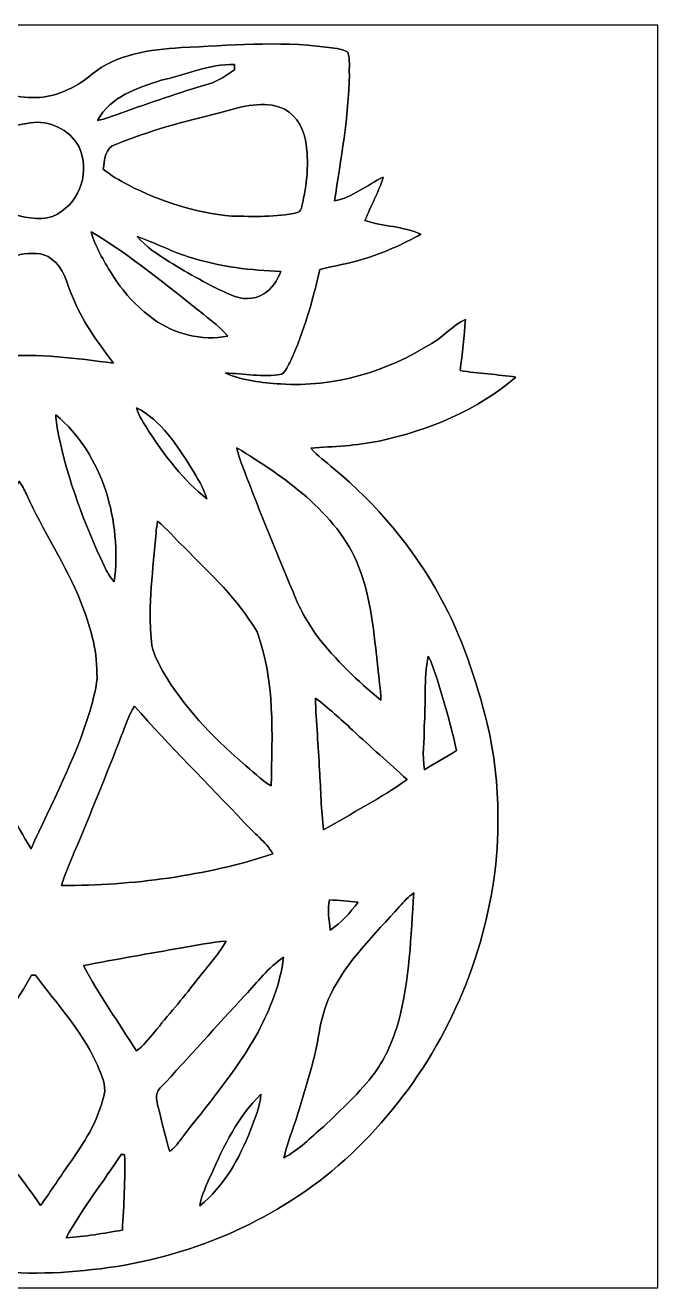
# Model space of a CAD drawing. Header units: centimetres. Extents: x -16.8 to 16.8, y -16.7 to 16.7.
# Drawn here: x 0.06 to 16.77, y -16.67 to 16.67 of the extents above; entities that cross this region are included whole.
import ezdxf

# ---------------------------------------------------------------- set-up
doc = ezdxf.new("R2010")
doc.units = ezdxf.units.CM
doc.header["$MEASUREMENT"] = 0
doc.layers.add('Layer 1', color=7, linetype='Continuous')

msp = doc.modelspace()

# ---------------------------------------------------------------- linework, layer by layer
at = {"layer": 'Layer 1', "color": 7}
for points, knots in [([(-16.77458, 16.66875), (-16.77458, 16.66875), (16.77458, 16.66875), (16.77458, 16.66875), (16.77458, 16.66875), (16.77458, 16.66875), (16.77458, -16.66875), (16.77458, -16.66875), (16.77458, -16.66875), (16.77458, -16.66875), (-16.77458, -16.66875), (-16.77458, -16.66875), (-16.77458, -16.66875), (-16.77458, -16.66875), (-16.77458, 16.66875), (-16.77458, 16.66875), (-16.77458, 16.66875), (-16.77458, 16.66875), (-16.77458, 16.66875), (-16.77458, 16.66875)], [0, 0, 0, 0, 0.16666667, 0.16666667, 0.16666667, 0.16666667, 0.33333333, 0.33333333, 0.33333333, 0.33333333, 0.5, 0.5, 0.5, 0.5, 0.66666667, 0.66666667, 0.66666667, 0.66666667, 1, 1, 1, 1]), ([(-8.01088, 16.01258), (-8.15305, 15.99424), (-8.19221, 15.83619), (-8.19609, 15.7159), (-8.19609, 15.7159), (-8.20984, 14.47306), (-7.94632, 13.2521), (-7.8045, 12.02337), (-7.8045, 12.02337), (-8.26241, 12.15602), (-8.65823, 12.43012), (-9.07344, 12.65414), (-9.07344, 12.65414), (-8.97361, 12.25374), (-8.7443, 11.90096), (-8.60778, 11.51326), (-8.60778, 11.51326), (-9.08297, 11.3478), (-9.59626, 11.33651), (-10.07357, 11.17388), (-10.07357, 11.17388), (-9.78606, 10.95128), (-9.43751, 10.8271), (-9.10555, 10.68811), (-9.10555, 10.68811), (-8.56933, 10.46515), (-7.99924, 10.33639), (-7.42809, 10.23867), (-7.42809, 10.23867), (-7.18644, 9.38177), (-6.99946, 8.49947), (-6.58424, 7.70431), (-6.58424, 7.70431), (-6.5218, 7.60942), (-6.47418, 7.47748), (-6.35459, 7.43973), (-6.35459, 7.43973), (-5.87058, 7.3914), (-5.38727, 7.47818), (-4.90291, 7.47607), (-4.90291, 7.47607), (-5.18195, 7.36988), (-5.47299, 7.29615), (-5.76792, 7.25099), (-5.76792, 7.25099), (-7.43656, 7.01146), (-9.19268, 7.43409), (-10.56675, 8.41234), (-10.56675, 8.41234), (-10.80488, 8.5531), (-10.9922, 8.76124), (-11.22715, 8.90552), (-11.22715, 8.90552), (-11.22786, 8.44903), (-11.13931, 7.99994), (-11.11779, 7.54486), (-11.11779, 7.54486), (-11.59686, 7.45561), (-12.08652, 7.43973), (-12.56983, 7.38258), (-12.56983, 7.38258), (-12.14085, 6.93349), (-11.56511, 6.65374), (-11.01831, 6.37328), (-11.01831, 6.37328), (-9.91164, 5.83847), (-8.69315, 5.56401), (-7.46866, 5.50086), (-7.46866, 5.50086), (-7.71066, 5.24439), (-8.01158, 5.05248), (-8.26558, 4.80836), (-8.26558, 4.80836), (-10.57734, 2.70369), (-11.97504, -0.35454), (-12.11086, -3.47345), (-12.11086, -3.47345), (-12.17189, -4.71029), (-11.9701, -5.93901), (-11.6907, -7.13916), (-11.6907, -7.13916), (-11.13049, -9.35849), (-9.89506, -11.3919), (-8.22713, -12.954), (-8.22713, -12.954), (-6.40292, -14.69108), (-4.02731, -15.87112), (-1.51589, -16.15934), (-1.51589, -16.15934), (-0.40499, -16.30927), (0.72249, -16.32303), (1.83586, -16.19074), (1.83586, -16.19074), (4.13244, -15.94908), (6.36976, -15.05902), (8.15904, -13.59147), (8.15904, -13.59147), (10.02242, -12.02725), (11.40213, -9.89965), (12.07911, -7.56356), (12.07911, -7.56356), (12.38321, -6.47594), (12.58923, -5.34917), (12.54513, -4.21569), (12.54513, -4.21569), (12.56136, -3.39231), (12.44635, -2.57246), (12.27067, -1.77024), (12.27067, -1.77024), (11.97575, -0.61771), (11.60851, 0.5274), (11.02677, 1.57057), (11.02677, 1.57057), (10.31875, 2.8702), (9.34861, 4.02131), (8.21126, 4.96605), (8.21126, 4.96605), (8.00594, 5.13856), (7.78369, 5.29555), (7.60695, 5.49875), (7.60695, 5.49875), (8.20984, 5.55096), (8.81874, 5.56154), (9.41246, 5.69031), (9.41246, 5.69031), (10.72339, 5.96759), (12.00397, 6.50275), (13.02879, 7.37941), (13.02879, 7.37941), (12.53702, 7.44643), (12.04066, 7.47324), (11.5503, 7.54874), (11.5503, 7.54874), (11.61097, 7.99853), (11.66424, 8.44938), (11.6907, 8.90235), (11.6907, 8.90235), (11.36368, 8.74501), (11.12661, 8.45291), (10.81017, 8.27687), (10.81017, 8.27687), (9.63013, 7.52087), (8.21231, 7.10212), (6.80685, 7.19702), (6.80685, 7.19702), (6.31472, 7.23194), (5.81096, 7.28733), (5.35305, 7.48065), (5.35305, 7.48065), (5.84553, 7.48065), (6.34012, 7.35718), (6.83084, 7.45631), (6.83084, 7.45631), (6.9663, 7.52334), (7.00405, 7.69197), (7.07672, 7.81226), (7.07672, 7.81226), (7.42985, 8.58097), (7.65598, 9.40188), (7.84931, 10.2235), (7.84931, 10.2235), (8.22501, 10.3184), (8.61095, 10.37131), (8.98066, 10.48914), (8.98066, 10.48914), (9.51653, 10.65071), (10.03088, 10.87931), (10.51807, 11.15413), (10.51807, 11.15413), (10.05099, 11.36121), (9.52077, 11.35168), (9.03817, 11.5129), (9.03817, 11.5129), (9.19409, 11.89814), (9.40153, 12.26326), (9.52324, 12.66119), (9.52324, 12.66119), (9.09461, 12.44847), (8.71361, 12.12532), (8.23313, 12.02937), (8.23313, 12.02937), (8.39964, 13.13568), (8.60601, 14.24199), (8.62859, 15.36347), (8.62859, 15.36347), (8.61236, 15.5575), (8.65611, 15.76917), (8.58238, 15.95402), (8.58238, 15.95402), (8.41481, 16.06409), (8.1982, 16.05809), (8.00735, 16.09266), (8.00735, 16.09266), (6.73559, 16.25741), (5.45359, 16.13394), (4.17901, 16.07749), (4.17901, 16.07749), (3.35703, 16.02281), (2.47227, 15.91098), (1.81645, 15.36453), (1.81645, 15.36453), (1.44886, 15.0622), (1.01106, 14.83995), (0.53657, 14.77327), (0.53657, 14.77327), (0.00882, 14.71612), (-0.53763, 14.82196), (-0.9973, 15.08972), (-0.9973, 15.08972), (-1.34408, 15.30562), (-1.64218, 15.60266), (-2.02741, 15.75364), (-2.02741, 15.75364), (-2.77777, 16.04821), (-3.5941, 16.09372), (-4.39103, 16.11418), (-4.39103, 16.11418), (-5.59576, 16.19215), (-6.81778, 16.22989), (-8.01088, 16.01258)], [0, 0, 0, 0, 0.01785714, 0.01785714, 0.01785714, 0.01785714, 0.03571429, 0.03571429, 0.03571429, 0.03571429, 0.05357143, 0.05357143, 0.05357143, 0.05357143, 0.07142857, 0.07142857, 0.07142857, 0.07142857, 0.08928571, 0.08928571, 0.08928571, 0.08928571, 0.10714286, 0.10714286, 0.10714286, 0.10714286, 0.125, 0.125, 0.125, 0.125, 0.14285714, 0.14285714, 0.14285714, 0.14285714, 0.16071429, 0.16071429, 0.16071429, 0.16071429, 0.17857143, 0.17857143, 0.17857143, 0.17857143, 0.19642857, 0.19642857, 0.19642857, 0.19642857, 0.21428571, 0.21428571, 0.21428571, 0.21428571, 0.23214286, 0.23214286, 0.23214286, 0.23214286, 0.25, 0.25, 0.25, 0.25, 0.26785714, 0.26785714, 0.26785714, 0.26785714, 0.28571429, 0.28571429, 0.28571429, 0.28571429, 0.30357143, 0.30357143, 0.30357143, 0.30357143, 0.32142857, 0.32142857, 0.32142857, 0.32142857, 0.33928571, 0.33928571, 0.33928571, 0.33928571, 0.35714286, 0.35714286, 0.35714286, 0.35714286, 0.375, 0.375, 0.375, 0.375, 0.39285714, 0.39285714, 0.39285714, 0.39285714, 0.41071429, 0.41071429, 0.41071429, 0.41071429, 0.42857143, 0.42857143, 0.42857143, 0.42857143, 0.44642857, 0.44642857, 0.44642857, 0.44642857, 0.46428571, 0.46428571, 0.46428571, 0.46428571, 0.48214286, 0.48214286, 0.48214286, 0.48214286, 0.5, 0.5, 0.5, 0.5, 0.51785714, 0.51785714, 0.51785714, 0.51785714, 0.53571429, 0.53571429, 0.53571429, 0.53571429, 0.55357143, 0.55357143, 0.55357143, 0.55357143, 0.57142857, 0.57142857, 0.57142857, 0.57142857, 0.58928571, 0.58928571, 0.58928571, 0.58928571, 0.60714286, 0.60714286, 0.60714286, 0.60714286, 0.625, 0.625, 0.625, 0.625, 0.64285714, 0.64285714, 0.64285714, 0.64285714, 0.66071429, 0.66071429, 0.66071429, 0.66071429, 0.67857143, 0.67857143, 0.67857143, 0.67857143, 0.69642857, 0.69642857, 0.69642857, 0.69642857, 0.71428571, 0.71428571, 0.71428571, 0.71428571, 0.73214286, 0.73214286, 0.73214286, 0.73214286, 0.75, 0.75, 0.75, 0.75, 0.76785714, 0.76785714, 0.76785714, 0.76785714, 0.78571429, 0.78571429, 0.78571429, 0.78571429, 0.80357143, 0.80357143, 0.80357143, 0.80357143, 0.82142857, 0.82142857, 0.82142857, 0.82142857, 0.83928571, 0.83928571, 0.83928571, 0.83928571, 0.85714286, 0.85714286, 0.85714286, 0.85714286, 0.875, 0.875, 0.875, 0.875, 0.89285714, 0.89285714, 0.89285714, 0.89285714, 0.91071429, 0.91071429, 0.91071429, 0.91071429, 0.92857143, 0.92857143, 0.92857143, 0.92857143, 0.94642857, 0.94642857, 0.94642857, 0.94642857, 0.96428571, 0.96428571, 0.96428571, 0.96428571, 1, 1, 1, 1]), ([(3.65372, 15.21672), (4.29895, 15.34901), (4.92372, 15.6524), (5.59294, 15.63441), (5.59294, 15.63441), (5.59364, 15.59948), (5.59435, 15.52928), (5.59506, 15.494), (5.59506, 15.494), (5.38409, 15.34689), (5.16784, 15.19661), (4.91949, 15.12076), (4.91949, 15.12076), (4.1342, 14.88899), (3.35844, 14.62828), (2.5908, 14.3443), (2.5908, 14.3443), (2.38654, 14.27515), (2.18581, 14.19119), (1.97167, 14.15662), (1.97167, 14.15662), (2.3054, 14.78068), (3.02436, 15.01704), (3.65372, 15.21672)], [0, 0, 0, 0, 0.14285714, 0.14285714, 0.14285714, 0.14285714, 0.28571429, 0.28571429, 0.28571429, 0.28571429, 0.42857143, 0.42857143, 0.42857143, 0.42857143, 0.57142857, 0.57142857, 0.57142857, 0.57142857, 0.71428571, 0.71428571, 0.71428571, 0.71428571, 1, 1, 1, 1]), ([(5.19677, 14.35559), (5.70442, 14.49776), (6.25792, 14.67732), (6.78004, 14.50657), (6.78004, 14.50657), (7.16033, 14.38522), (7.39316, 14.01269), (7.46407, 13.63768), (7.46407, 13.63768), (7.57872, 13.05772), (7.49723, 12.46187), (7.37306, 11.89108), (7.37306, 11.89108), (7.35365, 11.82617), (7.33637, 11.73551), (7.25523, 11.72527), (7.25523, 11.72527), (6.68831, 11.59263), (6.09917, 11.61697), (5.52203, 11.63179), (5.52203, 11.63179), (4.56389, 11.71152), (3.63749, 12.01737), (2.78306, 12.45059), (2.78306, 12.45059), (2.55023, 12.56877), (2.32869, 12.70776), (2.12019, 12.86439), (2.12019, 12.86439), (2.16994, 13.10252), (2.15794, 13.44859), (2.45851, 13.5188), (2.45851, 13.5188), (3.34186, 13.88569), (4.26755, 14.13581), (5.19677, 14.35559)], [0, 0, 0, 0, 0.1, 0.1, 0.1, 0.1, 0.2, 0.2, 0.2, 0.2, 0.3, 0.3, 0.3, 0.3, 0.4, 0.4, 0.4, 0.4, 0.5, 0.5, 0.5, 0.5, 0.6, 0.6, 0.6, 0.6, 0.7, 0.7, 0.7, 0.7, 0.8, 0.8, 0.8, 0.8, 1, 1, 1, 1]), ([(0.10231, 14.07654), (0.59725, 14.18731), (1.13912, 13.97776), (1.42311, 13.55831), (1.42311, 13.55831), (1.78435, 12.98363), (1.59138, 12.15072), (1.03964, 11.76655), (1.03964, 11.76655), (0.73025, 11.50126), (0.28257, 11.5503), (-0.08573, 11.63391), (-0.08573, 11.63391), (-0.44662, 11.71928), (-0.85796, 11.87873), (-1.02623, 12.23645), (-1.02623, 12.23645), (-1.21955, 12.71129), (-1.143, 13.31101), (-0.76271, 13.67402), (-0.76271, 13.67402), (-0.51364, 13.87475), (-0.22154, 14.04373), (0.10231, 14.07654)], [0, 0, 0, 0, 0.14285714, 0.14285714, 0.14285714, 0.14285714, 0.28571429, 0.28571429, 0.28571429, 0.28571429, 0.42857143, 0.42857143, 0.42857143, 0.42857143, 0.57142857, 0.57142857, 0.57142857, 0.57142857, 0.71428571, 0.71428571, 0.71428571, 0.71428571, 1, 1, 1, 1]), ([(1.80446, 11.21622), (2.86032, 10.58792), (3.80718, 9.79699), (4.77061, 9.03887), (4.77061, 9.03887), (4.9911, 8.85402), (5.22852, 8.68327), (5.41443, 8.46137), (5.41443, 8.46137), (4.7304, 8.32661), (4.0065, 8.51041), (3.44452, 8.91399), (3.44452, 8.91399), (3.00849, 9.23819), (2.62537, 9.6393), (2.34632, 10.10708), (2.34632, 10.10708), (2.13325, 10.4581), (1.91311, 10.81687), (1.80446, 11.21622)], [0, 0, 0, 0, 0.16666667, 0.16666667, 0.16666667, 0.16666667, 0.33333333, 0.33333333, 0.33333333, 0.33333333, 0.5, 0.5, 0.5, 0.5, 0.66666667, 0.66666667, 0.66666667, 0.66666667, 1, 1, 1, 1]), ([(3.02401, 11.08675), (3.51084, 10.92059), (3.96628, 10.67118), (4.46229, 10.52936), (4.46229, 10.52936), (5.22464, 10.28876), (6.02262, 10.19563), (6.81884, 10.16635), (6.81884, 10.16635), (6.71795, 9.93881), (6.59236, 9.70456), (6.36623, 9.58003), (6.36623, 9.58003), (6.10764, 9.40576), (5.76651, 9.42446), (5.49063, 9.54581), (5.49063, 9.54581), (4.92901, 9.80087), (4.38961, 10.1025), (3.86468, 10.42564), (3.86468, 10.42564), (3.56517, 10.61826), (3.25402, 10.80946), (3.02401, 11.08675)], [0, 0, 0, 0, 0.14285714, 0.14285714, 0.14285714, 0.14285714, 0.28571429, 0.28571429, 0.28571429, 0.28571429, 0.42857143, 0.42857143, 0.42857143, 0.42857143, 0.57142857, 0.57142857, 0.57142857, 0.57142857, 0.71428571, 0.71428571, 0.71428571, 0.71428571, 1, 1, 1, 1]), ([(-0.07338, 10.61896), (0.20426, 10.64966), (0.5274, 10.69128), (0.75847, 10.49514), (0.75847, 10.49514), (1.08444, 10.26866), (1.15429, 9.8619), (1.30316, 9.52077), (1.30316, 9.52077), (1.55399, 8.86566), (1.97344, 8.29945), (2.39748, 7.74806), (2.39748, 7.74806), (1.41076, 7.868), (0.41522, 8.01758), (-0.58067, 7.91845), (-0.58067, 7.91845), (-1.02764, 7.89164), (-1.46932, 7.8165), (-1.91382, 7.76922), (-1.91382, 7.76922), (-1.65347, 8.18727), (-1.32927, 8.56544), (-1.10384, 9.00571), (-1.10384, 9.00571), (-0.91934, 9.33521), (-0.8001, 9.69504), (-0.65758, 10.04288), (-0.65758, 10.04288), (-0.55245, 10.30287), (-0.34396, 10.53077), (-0.07338, 10.61896)], [0, 0, 0, 0, 0.11111111, 0.11111111, 0.11111111, 0.11111111, 0.22222222, 0.22222222, 0.22222222, 0.22222222, 0.33333333, 0.33333333, 0.33333333, 0.33333333, 0.44444444, 0.44444444, 0.44444444, 0.44444444, 0.55555556, 0.55555556, 0.55555556, 0.55555556, 0.66666667, 0.66666667, 0.66666667, 0.66666667, 0.77777778, 0.77777778, 0.77777778, 0.77777778, 1, 1, 1, 1]), ([(0.86783, 6.38422), (2.12866, 5.32906), (2.61161, 3.56059), (2.41547, 1.97026), (2.41547, 1.97026), (2.30117, 2.09444), (2.22003, 2.24296), (2.14983, 2.39466), (2.14983, 2.39466), (1.6256, 3.49567), (1.19486, 4.64855), (0.94403, 5.84376), (0.94403, 5.84376), (0.90699, 6.02227), (0.88724, 6.2036), (0.86783, 6.38422)], [0, 0, 0, 0, 0.2, 0.2, 0.2, 0.2, 0.4, 0.4, 0.4, 0.4, 0.6, 0.6, 0.6, 0.6, 1, 1, 1, 1]), ([(3.00108, 6.56766), (3.66183, 6.2357), (4.06506, 5.5813), (4.45064, 4.98016), (4.45064, 4.98016), (4.60199, 4.71593), (4.77344, 4.45664), (4.86375, 4.16313), (4.86375, 4.16313), (4.24286, 4.64891), (3.75814, 5.28673), (3.33199, 5.9436), (3.33199, 5.9436), (3.21028, 6.14504), (3.06634, 6.33871), (3.00108, 6.56766)], [0, 0, 0, 0, 0.2, 0.2, 0.2, 0.2, 0.4, 0.4, 0.4, 0.4, 0.6, 0.6, 0.6, 0.6, 1, 1, 1, 1]), ([(5.65326, 5.50827), (6.29779, 5.12374), (6.92221, 4.70041), (7.49441, 4.21323), (7.49441, 4.21323), (8.06556, 3.70064), (8.59155, 3.10444), (8.87024, 2.37984), (8.87024, 2.37984), (9.20186, 1.52718), (9.27876, 0.60819), (9.37789, -0.29351), (9.37789, -0.29351), (9.40541, -0.57891), (9.45127, -0.86289), (9.46044, -1.15006), (9.46044, -1.15006), (8.83567, -0.6537), (8.26841, -0.08502), (7.77311, 0.54081), (7.77311, 0.54081), (7.51664, 0.90311), (7.29544, 1.29152), (7.13846, 1.70744), (7.13846, 1.70744), (6.65021, 2.84586), (6.19125, 3.99697), (5.75416, 5.15585), (5.75416, 5.15585), (5.71041, 5.27015), (5.67725, 5.38833), (5.65326, 5.50827)], [0, 0, 0, 0, 0.11111111, 0.11111111, 0.11111111, 0.11111111, 0.22222222, 0.22222222, 0.22222222, 0.22222222, 0.33333333, 0.33333333, 0.33333333, 0.33333333, 0.44444444, 0.44444444, 0.44444444, 0.44444444, 0.55555556, 0.55555556, 0.55555556, 0.55555556, 0.66666667, 0.66666667, 0.66666667, 0.66666667, 0.77777778, 0.77777778, 0.77777778, 0.77777778, 1, 1, 1, 1]), ([(-0.67628, 3.32281), (-0.48154, 3.75603), (-0.31433, 4.20123), (-0.1016, 4.62598), (-0.1016, 4.62598), (-0.02575, 4.52049), (0.04198, 4.40902), (0.09278, 4.28907), (0.09278, 4.28907), (0.52493, 3.31223), (1.13877, 2.42535), (1.53564, 1.43157), (1.53564, 1.43157), (1.772, 0.83573), (1.95651, 0.20567), (1.95721, -0.44062), (1.95721, -0.44062), (1.9812, -0.78846), (1.85067, -1.12007), (1.76742, -1.45133), (1.76742, -1.45133), (1.38853, -2.71463), (0.75353, -3.87879), (0.21661, -5.07788), (0.21661, -5.07788), (-0.19861, -4.39667), (-0.55774, -3.68229), (-0.92886, -2.97603), (-0.92886, -2.97603), (-1.36878, -2.11349), (-1.74343, -1.20297), (-1.90006, -0.24271), (-1.90006, -0.24271), (-1.94769, -0.05009), (-1.89124, 0.14076), (-1.84714, 0.32632), (-1.84714, 0.32632), (-1.5561, 1.36102), (-1.12466, 2.34844), (-0.67628, 3.32281)], [0, 0, 0, 0, 0.09090909, 0.09090909, 0.09090909, 0.09090909, 0.18181818, 0.18181818, 0.18181818, 0.18181818, 0.27272727, 0.27272727, 0.27272727, 0.27272727, 0.36363636, 0.36363636, 0.36363636, 0.36363636, 0.45454545, 0.45454545, 0.45454545, 0.45454545, 0.54545455, 0.54545455, 0.54545455, 0.54545455, 0.63636364, 0.63636364, 0.63636364, 0.63636364, 0.72727273, 0.72727273, 0.72727273, 0.72727273, 0.81818182, 0.81818182, 0.81818182, 0.81818182, 1, 1, 1, 1]), ([(3.56023, 3.57576), (3.81212, 3.36515), (4.02308, 3.11079), (4.26014, 2.88431), (4.26014, 2.88431), (4.94806, 2.1844), (5.69524, 1.50954), (6.18666, 0.64876), (6.18666, 0.64876), (6.66926, -0.64382), (6.58601, -2.06058), (6.56308, -3.41489), (6.56308, -3.41489), (6.27768, -3.25508), (6.05014, -3.01449), (5.80284, -2.80529), (5.80284, -2.80529), (4.99145, -2.1082), (4.2418, -1.32186), (3.69923, -0.3937), (3.69923, -0.3937), (3.56658, -0.14323), (3.41418, 0.11007), (3.39513, 0.40005), (3.39513, 0.40005), (3.29353, 1.35678), (3.44629, 2.31069), (3.51755, 3.26284), (3.51755, 3.26284), (3.52637, 3.36797), (3.54224, 3.47204), (3.56023, 3.57576)], [0, 0, 0, 0, 0.11111111, 0.11111111, 0.11111111, 0.11111111, 0.22222222, 0.22222222, 0.22222222, 0.22222222, 0.33333333, 0.33333333, 0.33333333, 0.33333333, 0.44444444, 0.44444444, 0.44444444, 0.44444444, 0.55555556, 0.55555556, 0.55555556, 0.55555556, 0.66666667, 0.66666667, 0.66666667, 0.66666667, 0.77777778, 0.77777778, 0.77777778, 0.77777778, 1, 1, 1, 1]), ([(10.7061, 0.01305), (10.80911, -0.16933), (10.86238, -0.37465), (10.93399, -0.57079), (10.93399, -0.57079), (11.13649, -1.20086), (11.3157, -1.83903), (11.46034, -2.48497), (11.46034, -2.48497), (11.17953, -2.65536), (10.8966, -2.82152), (10.61438, -2.98873), (10.61438, -2.98873), (10.53606, -2.61479), (10.61191, -2.2292), (10.60521, -1.85173), (10.60521, -1.85173), (10.6493, -1.23049), (10.59215, -0.60184), (10.7061, 0.01305)], [0, 0, 0, 0, 0.16666667, 0.16666667, 0.16666667, 0.16666667, 0.33333333, 0.33333333, 0.33333333, 0.33333333, 0.5, 0.5, 0.5, 0.5, 0.66666667, 0.66666667, 0.66666667, 0.66666667, 1, 1, 1, 1]), ([(2.60138, -2.10573), (2.71286, -1.83868), (2.78165, -1.54905), (2.9524, -1.31057), (2.9524, -1.31057), (3.8802, -2.3689), (4.88209, -3.35915), (5.8487, -4.38185), (5.8487, -4.38185), (6.09812, -4.65984), (6.41809, -4.88456), (6.60506, -5.21406), (6.60506, -5.21406), (4.80624, -5.79967), (2.91042, -6.04379), (1.0227, -6.04979), (1.0227, -6.04979), (1.09961, -5.74322), (1.2446, -5.46065), (1.35855, -5.16749), (1.35855, -5.16749), (1.78929, -4.15361), (2.19604, -3.12984), (2.60138, -2.10573)], [0, 0, 0, 0, 0.14285714, 0.14285714, 0.14285714, 0.14285714, 0.28571429, 0.28571429, 0.28571429, 0.28571429, 0.42857143, 0.42857143, 0.42857143, 0.42857143, 0.57142857, 0.57142857, 0.57142857, 0.57142857, 0.71428571, 0.71428571, 0.71428571, 0.71428571, 1, 1, 1, 1]), ([(7.73289, -1.10384), (8.08249, -1.35431), (8.39082, -1.65664), (8.71044, -1.9431), (8.71044, -1.9431), (9.18281, -2.38584), (9.67528, -2.8067), (10.14942, -3.24732), (10.14942, -3.24732), (9.45233, -3.74862), (8.68468, -4.14232), (7.94491, -4.57588), (7.94491, -4.57588), (7.87506, -4.05342), (7.87576, -3.52496), (7.83555, -3.00037), (7.83555, -3.00037), (7.8172, -2.36714), (7.7403, -1.73708), (7.73289, -1.10384)], [0, 0, 0, 0, 0.16666667, 0.16666667, 0.16666667, 0.16666667, 0.33333333, 0.33333333, 0.33333333, 0.33333333, 0.5, 0.5, 0.5, 0.5, 0.66666667, 0.66666667, 0.66666667, 0.66666667, 1, 1, 1, 1]), ([(9.95221, -6.60188), (10.07004, -6.47488), (10.18046, -6.33624), (10.32933, -6.24417), (10.32933, -6.24417), (10.24643, -7.38187), (10.2302, -8.53757), (9.92329, -9.64424), (9.92329, -9.64424), (9.78641, -10.12119), (9.59167, -10.58792), (9.29746, -10.99009), (9.29746, -10.99009), (8.90411, -11.5189), (8.41093, -11.96199), (7.93997, -12.41954), (7.93997, -12.41954), (7.60166, -12.70176), (7.29086, -13.03267), (6.8961, -13.23693), (6.8961, -13.23693), (7.00934, -12.77373), (7.19173, -12.33029), (7.32861, -11.87415), (7.32861, -11.87415), (7.51981, -11.23703), (7.71701, -10.59921), (7.82637, -9.94198), (7.82637, -9.94198), (7.88741, -9.59697), (7.96643, -9.25124), (8.12553, -8.93692), (8.12553, -8.93692), (8.56051, -8.03557), (9.29569, -7.33813), (9.95221, -6.60188)], [0, 0, 0, 0, 0.1, 0.1, 0.1, 0.1, 0.2, 0.2, 0.2, 0.2, 0.3, 0.3, 0.3, 0.3, 0.4, 0.4, 0.4, 0.4, 0.5, 0.5, 0.5, 0.5, 0.6, 0.6, 0.6, 0.6, 0.7, 0.7, 0.7, 0.7, 0.8, 0.8, 0.8, 0.8, 1, 1, 1, 1]), ([(8.10577, -6.42549), (8.35695, -6.4389), (8.60601, -6.46465), (8.85684, -6.48829), (8.85684, -6.48829), (8.64376, -6.76134), (8.41622, -7.03792), (8.11953, -7.22383), (8.11953, -7.22383), (8.09766, -6.95995), (8.03346, -6.6869), (8.10577, -6.42549)], [0, 0, 0, 0, 0.25, 0.25, 0.25, 0.25, 0.5, 0.5, 0.5, 0.5, 1, 1, 1, 1]), ([(4.20405, -7.69373), (4.59246, -7.63094), (4.97911, -7.53674), (5.37386, -7.51875), (5.37386, -7.51875), (5.14421, -7.90363), (4.83941, -8.23489), (4.56494, -8.58696), (4.56494, -8.58696), (4.21287, -9.04346), (3.83364, -9.47808), (3.46886, -9.92434), (3.46886, -9.92434), (3.31929, -10.09297), (3.19017, -10.28524), (3.0032, -10.41612), (3.0032, -10.41612), (2.52659, -9.66999), (2.02142, -8.93868), (1.59773, -8.16081), (1.59773, -8.16081), (2.46486, -7.99641), (3.33375, -7.84154), (4.20405, -7.69373)], [0, 0, 0, 0, 0.14285714, 0.14285714, 0.14285714, 0.14285714, 0.28571429, 0.28571429, 0.28571429, 0.28571429, 0.42857143, 0.42857143, 0.42857143, 0.42857143, 0.57142857, 0.57142857, 0.57142857, 0.57142857, 0.71428571, 0.71428571, 0.71428571, 0.71428571, 1, 1, 1, 1]), ([(5.87304, -8.94221), (6.20007, -8.59931), (6.48688, -8.20808), (6.88587, -7.94279), (6.88587, -7.94279), (6.80861, -8.64094), (6.53415, -9.29957), (6.21242, -9.91799), (6.21242, -9.91799), (5.64197, -10.95551), (4.85987, -11.85086), (4.14408, -12.78714), (4.14408, -12.78714), (4.07, -12.89262), (3.98427, -12.99034), (3.88091, -13.0683), (3.88091, -13.0683), (3.76943, -12.71588), (3.69464, -12.35357), (3.59728, -11.99727), (3.59728, -11.99727), (3.55565, -11.805), (3.45899, -11.54959), (3.63185, -11.39331), (3.63185, -11.39331), (4.38785, -10.58474), (5.11669, -9.75078), (5.87304, -8.94221)], [0, 0, 0, 0, 0.125, 0.125, 0.125, 0.125, 0.25, 0.25, 0.25, 0.25, 0.375, 0.375, 0.375, 0.375, 0.5, 0.5, 0.5, 0.5, 0.625, 0.625, 0.625, 0.625, 0.75, 0.75, 0.75, 0.75, 1, 1, 1, 1]), ([(0.23001, -8.4141), (0.25541, -8.41446), (0.30586, -8.41587), (0.33126, -8.41622), (0.33126, -8.41622), (0.89112, -9.1567), (1.52823, -9.85379), (1.92652, -10.70081), (1.92652, -10.70081), (2.03764, -10.94811), (2.17029, -11.19999), (2.16182, -11.47904), (2.16182, -11.47904), (2.04082, -12.15849), (1.67675, -12.75962), (1.28341, -13.31419), (1.28341, -13.31419), (1.00436, -13.7033), (0.74859, -14.10899), (0.46461, -14.49458), (0.46461, -14.49458), (-0.08749, -13.67543), (-0.76024, -12.93777), (-1.23719, -12.06888), (-1.23719, -12.06888), (-1.33632, -11.86533), (-1.46015, -11.64449), (-1.40018, -11.4106), (-1.40018, -11.4106), (-1.10349, -10.29335), (-0.32561, -9.404), (0.23001, -8.4141)], [0, 0, 0, 0, 0.11111111, 0.11111111, 0.11111111, 0.11111111, 0.22222222, 0.22222222, 0.22222222, 0.22222222, 0.33333333, 0.33333333, 0.33333333, 0.33333333, 0.44444444, 0.44444444, 0.44444444, 0.44444444, 0.55555556, 0.55555556, 0.55555556, 0.55555556, 0.66666667, 0.66666667, 0.66666667, 0.66666667, 0.77777778, 0.77777778, 0.77777778, 0.77777778, 1, 1, 1, 1]), ([(4.97064, -13.68848), (5.30648, -12.9219), (5.69066, -12.15214), (6.28791, -11.55312), (6.28791, -11.55312), (6.27556, -11.88861), (6.13092, -12.19694), (6.01451, -12.50597), (6.01451, -12.50597), (5.72206, -13.25633), (5.30966, -13.99681), (4.67219, -14.50587), (4.67219, -14.50587), (4.71981, -14.21659), (4.85457, -13.95412), (4.97064, -13.68848)], [0, 0, 0, 0, 0.2, 0.2, 0.2, 0.2, 0.4, 0.4, 0.4, 0.4, 0.6, 0.6, 0.6, 0.6, 1, 1, 1, 1]), ([(2.60279, -13.14274), (2.62396, -13.14626), (2.667, -13.15332), (2.68852, -13.15685), (2.68852, -13.15685), (2.70545, -13.82077), (2.67053, -14.4847), (2.62855, -15.14757), (2.62855, -15.14757), (2.13536, -15.22448), (1.64359, -15.32925), (1.143, -15.34654), (1.143, -15.34654), (1.57057, -14.57466), (2.11984, -13.87969), (2.60279, -13.14274)], [0, 0, 0, 0, 0.2, 0.2, 0.2, 0.2, 0.4, 0.4, 0.4, 0.4, 0.6, 0.6, 0.6, 0.6, 1, 1, 1, 1])]:
    msp.add_open_spline(points, degree=3, knots=knots, dxfattribs=at)
at = {"layer": 'Layer 1', "color": 8}
for points, knots in [([(-8.01088, 16.01258), (-6.81778, 16.22989), (-5.59576, 16.19215), (-4.39103, 16.11418), (-4.39103, 16.11418), (-3.5941, 16.09372), (-2.77777, 16.04821), (-2.02741, 15.75364), (-2.02741, 15.75364), (-1.64218, 15.60266), (-1.34408, 15.30562), (-0.9973, 15.08972), (-0.9973, 15.08972), (-0.53763, 14.82196), (0.00882, 14.71612), (0.53657, 14.77327), (0.53657, 14.77327), (1.01106, 14.83995), (1.44886, 15.0622), (1.81645, 15.36453), (1.81645, 15.36453), (2.47227, 15.91098), (3.35703, 16.02281), (4.17901, 16.07749), (4.17901, 16.07749), (5.45359, 16.13394), (6.73559, 16.25741), (8.00735, 16.09266), (8.00735, 16.09266), (8.1982, 16.05809), (8.41481, 16.06409), (8.58238, 15.95402), (8.58238, 15.95402), (8.65611, 15.76917), (8.61236, 15.5575), (8.62859, 15.36347), (8.62859, 15.36347), (8.60601, 14.24199), (8.39964, 13.13568), (8.23313, 12.02937), (8.23313, 12.02937), (8.71361, 12.12532), (9.09461, 12.44847), (9.52324, 12.66119), (9.52324, 12.66119), (9.40153, 12.26326), (9.19409, 11.89814), (9.03817, 11.5129), (9.03817, 11.5129), (9.52077, 11.35168), (10.05099, 11.36121), (10.51807, 11.15413), (10.51807, 11.15413), (10.03088, 10.87931), (9.51653, 10.65071), (8.98066, 10.48914), (8.98066, 10.48914), (8.61095, 10.37131), (8.22501, 10.3184), (7.84931, 10.2235), (7.84931, 10.2235), (7.65598, 9.40188), (7.42985, 8.58097), (7.07672, 7.81226), (7.07672, 7.81226), (7.00405, 7.69197), (6.9663, 7.52334), (6.83084, 7.45631), (6.83084, 7.45631), (6.34012, 7.35718), (5.84553, 7.48065), (5.35305, 7.48065), (5.35305, 7.48065), (5.81096, 7.28733), (6.31472, 7.23194), (6.80685, 7.19702), (6.80685, 7.19702), (8.21231, 7.10212), (9.63013, 7.52087), (10.81017, 8.27687), (10.81017, 8.27687), (11.12661, 8.45291), (11.36368, 8.74501), (11.6907, 8.90235), (11.6907, 8.90235), (11.66424, 8.44938), (11.61097, 7.99853), (11.5503, 7.54874), (11.5503, 7.54874), (12.04066, 7.47324), (12.53702, 7.44643), (13.02879, 7.37941), (13.02879, 7.37941), (12.00397, 6.50275), (10.72339, 5.96759), (9.41246, 5.69031), (9.41246, 5.69031), (8.81874, 5.56154), (8.20984, 5.55096), (7.60695, 5.49875), (7.60695, 5.49875), (7.78369, 5.29555), (8.00594, 5.13856), (8.21126, 4.96605), (8.21126, 4.96605), (9.34861, 4.02131), (10.31875, 2.8702), (11.02677, 1.57057), (11.02677, 1.57057), (11.60851, 0.5274), (11.97575, -0.61771), (12.27067, -1.77024), (12.27067, -1.77024), (12.44635, -2.57246), (12.56136, -3.39231), (12.54513, -4.21569), (12.54513, -4.21569), (12.58923, -5.34917), (12.38321, -6.47594), (12.07911, -7.56356), (12.07911, -7.56356), (11.40213, -9.89965), (10.02242, -12.02725), (8.15904, -13.59147), (8.15904, -13.59147), (6.36976, -15.05902), (4.13244, -15.94908), (1.83586, -16.19074), (1.83586, -16.19074), (0.72249, -16.32303), (-0.40499, -16.30927), (-1.51589, -16.15934), (-1.51589, -16.15934), (-4.02731, -15.87112), (-6.40292, -14.69108), (-8.22713, -12.954), (-8.22713, -12.954), (-9.89506, -11.3919), (-11.13049, -9.35849), (-11.6907, -7.13916), (-11.6907, -7.13916), (-11.9701, -5.93901), (-12.17189, -4.71029), (-12.11086, -3.47345), (-12.11086, -3.47345), (-11.97504, -0.35454), (-10.57734, 2.70369), (-8.26558, 4.80836), (-8.26558, 4.80836), (-8.01158, 5.05248), (-7.71066, 5.24439), (-7.46866, 5.50086), (-7.46866, 5.50086), (-8.69315, 5.56401), (-9.91164, 5.83847), (-11.01831, 6.37328), (-11.01831, 6.37328), (-11.56511, 6.65374), (-12.14085, 6.93349), (-12.56983, 7.38258), (-12.56983, 7.38258), (-12.08652, 7.43973), (-11.59686, 7.45561), (-11.11779, 7.54486), (-11.11779, 7.54486), (-11.13931, 7.99994), (-11.22786, 8.44903), (-11.22715, 8.90552), (-11.22715, 8.90552), (-10.9922, 8.76124), (-10.80488, 8.5531), (-10.56675, 8.41234), (-10.56675, 8.41234), (-9.19268, 7.43409), (-7.43656, 7.01146), (-5.76792, 7.25099), (-5.76792, 7.25099), (-5.47299, 7.29615), (-5.18195, 7.36988), (-4.90291, 7.47607), (-4.90291, 7.47607), (-5.38727, 7.47818), (-5.87058, 7.3914), (-6.35459, 7.43973), (-6.35459, 7.43973), (-6.47418, 7.47748), (-6.5218, 7.60942), (-6.58424, 7.70431), (-6.58424, 7.70431), (-6.99946, 8.49947), (-7.18644, 9.38177), (-7.42809, 10.23867), (-7.42809, 10.23867), (-7.99924, 10.33639), (-8.56933, 10.46515), (-9.10555, 10.68811), (-9.10555, 10.68811), (-9.43751, 10.8271), (-9.78606, 10.95128), (-10.07357, 11.17388), (-10.07357, 11.17388), (-9.59626, 11.33651), (-9.08297, 11.3478), (-8.60778, 11.51326), (-8.60778, 11.51326), (-8.7443, 11.90096), (-8.97361, 12.25374), (-9.07344, 12.65414), (-9.07344, 12.65414), (-8.65823, 12.43012), (-8.26241, 12.15602), (-7.8045, 12.02337), (-7.8045, 12.02337), (-7.94632, 13.2521), (-8.20984, 14.47306), (-8.19609, 15.7159), (-8.19609, 15.7159), (-8.19221, 15.83619), (-8.15305, 15.99424), (-8.01088, 16.01258), (-8.01088, 16.01258), (-8.01088, 16.01258), (-8.01088, 16.01258), (-8.01088, 16.01258)], [0, 0, 0, 0, 0.01754386, 0.01754386, 0.01754386, 0.01754386, 0.03508772, 0.03508772, 0.03508772, 0.03508772, 0.05263158, 0.05263158, 0.05263158, 0.05263158, 0.07017544, 0.07017544, 0.07017544, 0.07017544, 0.0877193, 0.0877193, 0.0877193, 0.0877193, 0.10526316, 0.10526316, 0.10526316, 0.10526316, 0.12280702, 0.12280702, 0.12280702, 0.12280702, 0.14035088, 0.14035088, 0.14035088, 0.14035088, 0.15789474, 0.15789474, 0.15789474, 0.15789474, 0.1754386, 0.1754386, 0.1754386, 0.1754386, 0.19298246, 0.19298246, 0.19298246, 0.19298246, 0.21052632, 0.21052632, 0.21052632, 0.21052632, 0.22807018, 0.22807018, 0.22807018, 0.22807018, 0.24561404, 0.24561404, 0.24561404, 0.24561404, 0.26315789, 0.26315789, 0.26315789, 0.26315789, 0.28070175, 0.28070175, 0.28070175, 0.28070175, 0.29824561, 0.29824561, 0.29824561, 0.29824561, 0.31578947, 0.31578947, 0.31578947, 0.31578947, 0.33333333, 0.33333333, 0.33333333, 0.33333333, 0.35087719, 0.35087719, 0.35087719, 0.35087719, 0.36842105, 0.36842105, 0.36842105, 0.36842105, 0.38596491, 0.38596491, 0.38596491, 0.38596491, 0.40350877, 0.40350877, 0.40350877, 0.40350877, 0.42105263, 0.42105263, 0.42105263, 0.42105263, 0.43859649, 0.43859649, 0.43859649, 0.43859649, 0.45614035, 0.45614035, 0.45614035, 0.45614035, 0.47368421, 0.47368421, 0.47368421, 0.47368421, 0.49122807, 0.49122807, 0.49122807, 0.49122807, 0.50877193, 0.50877193, 0.50877193, 0.50877193, 0.52631579, 0.52631579, 0.52631579, 0.52631579, 0.54385965, 0.54385965, 0.54385965, 0.54385965, 0.56140351, 0.56140351, 0.56140351, 0.56140351, 0.57894737, 0.57894737, 0.57894737, 0.57894737, 0.59649123, 0.59649123, 0.59649123, 0.59649123, 0.61403509, 0.61403509, 0.61403509, 0.61403509, 0.63157895, 0.63157895, 0.63157895, 0.63157895, 0.64912281, 0.64912281, 0.64912281, 0.64912281, 0.66666667, 0.66666667, 0.66666667, 0.66666667, 0.68421053, 0.68421053, 0.68421053, 0.68421053, 0.70175439, 0.70175439, 0.70175439, 0.70175439, 0.71929825, 0.71929825, 0.71929825, 0.71929825, 0.73684211, 0.73684211, 0.73684211, 0.73684211, 0.75438596, 0.75438596, 0.75438596, 0.75438596, 0.77192982, 0.77192982, 0.77192982, 0.77192982, 0.78947368, 0.78947368, 0.78947368, 0.78947368, 0.80701754, 0.80701754, 0.80701754, 0.80701754, 0.8245614, 0.8245614, 0.8245614, 0.8245614, 0.84210526, 0.84210526, 0.84210526, 0.84210526, 0.85964912, 0.85964912, 0.85964912, 0.85964912, 0.87719298, 0.87719298, 0.87719298, 0.87719298, 0.89473684, 0.89473684, 0.89473684, 0.89473684, 0.9122807, 0.9122807, 0.9122807, 0.9122807, 0.92982456, 0.92982456, 0.92982456, 0.92982456, 0.94736842, 0.94736842, 0.94736842, 0.94736842, 0.96491228, 0.96491228, 0.96491228, 0.96491228, 1, 1, 1, 1]), ([(3.65372, 15.21672), (3.02436, 15.01704), (2.3054, 14.78068), (1.97167, 14.15662), (1.97167, 14.15662), (2.18581, 14.19119), (2.38654, 14.27515), (2.5908, 14.3443), (2.5908, 14.3443), (3.35844, 14.62828), (4.1342, 14.88899), (4.91949, 15.12076), (4.91949, 15.12076), (5.16784, 15.19661), (5.38409, 15.34689), (5.59506, 15.494), (5.59506, 15.494), (5.59435, 15.52928), (5.59364, 15.59948), (5.59294, 15.63441), (5.59294, 15.63441), (4.92372, 15.6524), (4.29895, 15.34901), (3.65372, 15.21672), (3.65372, 15.21672), (3.65372, 15.21672), (3.65372, 15.21672), (3.65372, 15.21672)], [0, 0, 0, 0, 0.125, 0.125, 0.125, 0.125, 0.25, 0.25, 0.25, 0.25, 0.375, 0.375, 0.375, 0.375, 0.5, 0.5, 0.5, 0.5, 0.625, 0.625, 0.625, 0.625, 0.75, 0.75, 0.75, 0.75, 1, 1, 1, 1]), ([(5.19677, 14.35559), (4.26755, 14.13581), (3.34186, 13.88569), (2.45851, 13.5188), (2.45851, 13.5188), (2.15794, 13.44859), (2.16994, 13.10252), (2.12019, 12.86439), (2.12019, 12.86439), (2.32869, 12.70776), (2.55023, 12.56877), (2.78306, 12.45059), (2.78306, 12.45059), (3.63749, 12.01737), (4.56389, 11.71152), (5.52203, 11.63179), (5.52203, 11.63179), (6.09917, 11.61697), (6.68831, 11.59263), (7.25523, 11.72527), (7.25523, 11.72527), (7.33637, 11.73551), (7.35365, 11.82617), (7.37306, 11.89108), (7.37306, 11.89108), (7.49723, 12.46187), (7.57872, 13.05772), (7.46407, 13.63768), (7.46407, 13.63768), (7.39316, 14.01269), (7.16033, 14.38522), (6.78004, 14.50657), (6.78004, 14.50657), (6.25792, 14.67732), (5.70442, 14.49776), (5.19677, 14.35559), (5.19677, 14.35559), (5.19677, 14.35559), (5.19677, 14.35559), (5.19677, 14.35559)], [0, 0, 0, 0, 0.09090909, 0.09090909, 0.09090909, 0.09090909, 0.18181818, 0.18181818, 0.18181818, 0.18181818, 0.27272727, 0.27272727, 0.27272727, 0.27272727, 0.36363636, 0.36363636, 0.36363636, 0.36363636, 0.45454545, 0.45454545, 0.45454545, 0.45454545, 0.54545455, 0.54545455, 0.54545455, 0.54545455, 0.63636364, 0.63636364, 0.63636364, 0.63636364, 0.72727273, 0.72727273, 0.72727273, 0.72727273, 0.81818182, 0.81818182, 0.81818182, 0.81818182, 1, 1, 1, 1]), ([(0.10231, 14.07654), (-0.22154, 14.04373), (-0.51364, 13.87475), (-0.76271, 13.67402), (-0.76271, 13.67402), (-1.143, 13.31101), (-1.21955, 12.71129), (-1.02623, 12.23645), (-1.02623, 12.23645), (-0.85796, 11.87873), (-0.44662, 11.71928), (-0.08573, 11.63391), (-0.08573, 11.63391), (0.28257, 11.5503), (0.73025, 11.50126), (1.03964, 11.76655), (1.03964, 11.76655), (1.59138, 12.15072), (1.78435, 12.98363), (1.42311, 13.55831), (1.42311, 13.55831), (1.13912, 13.97776), (0.59725, 14.18731), (0.10231, 14.07654), (0.10231, 14.07654), (0.10231, 14.07654), (0.10231, 14.07654), (0.10231, 14.07654)], [0, 0, 0, 0, 0.125, 0.125, 0.125, 0.125, 0.25, 0.25, 0.25, 0.25, 0.375, 0.375, 0.375, 0.375, 0.5, 0.5, 0.5, 0.5, 0.625, 0.625, 0.625, 0.625, 0.75, 0.75, 0.75, 0.75, 1, 1, 1, 1]), ([(1.80446, 11.21622), (1.91311, 10.81687), (2.13325, 10.4581), (2.34632, 10.10708), (2.34632, 10.10708), (2.62537, 9.6393), (3.00849, 9.23819), (3.44452, 8.91399), (3.44452, 8.91399), (4.0065, 8.51041), (4.7304, 8.32661), (5.41443, 8.46137), (5.41443, 8.46137), (5.22852, 8.68327), (4.9911, 8.85402), (4.77061, 9.03887), (4.77061, 9.03887), (3.80718, 9.79699), (2.86032, 10.58792), (1.80446, 11.21622), (1.80446, 11.21622), (1.80446, 11.21622), (1.80446, 11.21622), (1.80446, 11.21622)], [0, 0, 0, 0, 0.14285714, 0.14285714, 0.14285714, 0.14285714, 0.28571429, 0.28571429, 0.28571429, 0.28571429, 0.42857143, 0.42857143, 0.42857143, 0.42857143, 0.57142857, 0.57142857, 0.57142857, 0.57142857, 0.71428571, 0.71428571, 0.71428571, 0.71428571, 1, 1, 1, 1]), ([(3.02401, 11.08675), (3.25402, 10.80946), (3.56517, 10.61826), (3.86468, 10.42564), (3.86468, 10.42564), (4.38961, 10.1025), (4.92901, 9.80087), (5.49063, 9.54581), (5.49063, 9.54581), (5.76651, 9.42446), (6.10764, 9.40576), (6.36623, 9.58003), (6.36623, 9.58003), (6.59236, 9.70456), (6.71795, 9.93881), (6.81884, 10.16635), (6.81884, 10.16635), (6.02262, 10.19563), (5.22464, 10.28876), (4.46229, 10.52936), (4.46229, 10.52936), (3.96628, 10.67118), (3.51084, 10.92059), (3.02401, 11.08675), (3.02401, 11.08675), (3.02401, 11.08675), (3.02401, 11.08675), (3.02401, 11.08675)], [0, 0, 0, 0, 0.125, 0.125, 0.125, 0.125, 0.25, 0.25, 0.25, 0.25, 0.375, 0.375, 0.375, 0.375, 0.5, 0.5, 0.5, 0.5, 0.625, 0.625, 0.625, 0.625, 0.75, 0.75, 0.75, 0.75, 1, 1, 1, 1]), ([(-0.07338, 10.61896), (-0.34396, 10.53077), (-0.55245, 10.30287), (-0.65758, 10.04288), (-0.65758, 10.04288), (-0.8001, 9.69504), (-0.91934, 9.33521), (-1.10384, 9.00571), (-1.10384, 9.00571), (-1.32927, 8.56544), (-1.65347, 8.18727), (-1.91382, 7.76922), (-1.91382, 7.76922), (-1.46932, 7.8165), (-1.02764, 7.89164), (-0.58067, 7.91845), (-0.58067, 7.91845), (0.41522, 8.01758), (1.41076, 7.868), (2.39748, 7.74806), (2.39748, 7.74806), (1.97344, 8.29945), (1.55399, 8.86566), (1.30316, 9.52077), (1.30316, 9.52077), (1.15429, 9.8619), (1.08444, 10.26866), (0.75847, 10.49514), (0.75847, 10.49514), (0.5274, 10.69128), (0.20426, 10.64966), (-0.07338, 10.61896), (-0.07338, 10.61896), (-0.07338, 10.61896), (-0.07338, 10.61896), (-0.07338, 10.61896)], [0, 0, 0, 0, 0.1, 0.1, 0.1, 0.1, 0.2, 0.2, 0.2, 0.2, 0.3, 0.3, 0.3, 0.3, 0.4, 0.4, 0.4, 0.4, 0.5, 0.5, 0.5, 0.5, 0.6, 0.6, 0.6, 0.6, 0.7, 0.7, 0.7, 0.7, 0.8, 0.8, 0.8, 0.8, 1, 1, 1, 1]), ([(0.86783, 6.38422), (0.88724, 6.2036), (0.90699, 6.02227), (0.94403, 5.84376), (0.94403, 5.84376), (1.19486, 4.64855), (1.6256, 3.49567), (2.14983, 2.39466), (2.14983, 2.39466), (2.22003, 2.24296), (2.30117, 2.09444), (2.41547, 1.97026), (2.41547, 1.97026), (2.61161, 3.56059), (2.12866, 5.32906), (0.86783, 6.38422), (0.86783, 6.38422), (0.86783, 6.38422), (0.86783, 6.38422), (0.86783, 6.38422)], [0, 0, 0, 0, 0.16666667, 0.16666667, 0.16666667, 0.16666667, 0.33333333, 0.33333333, 0.33333333, 0.33333333, 0.5, 0.5, 0.5, 0.5, 0.66666667, 0.66666667, 0.66666667, 0.66666667, 1, 1, 1, 1]), ([(3.00108, 6.56766), (3.06634, 6.33871), (3.21028, 6.14504), (3.33199, 5.9436), (3.33199, 5.9436), (3.75814, 5.28673), (4.24286, 4.64891), (4.86375, 4.16313), (4.86375, 4.16313), (4.77344, 4.45664), (4.60199, 4.71593), (4.45064, 4.98016), (4.45064, 4.98016), (4.06506, 5.5813), (3.66183, 6.2357), (3.00108, 6.56766), (3.00108, 6.56766), (3.00108, 6.56766), (3.00108, 6.56766), (3.00108, 6.56766)], [0, 0, 0, 0, 0.16666667, 0.16666667, 0.16666667, 0.16666667, 0.33333333, 0.33333333, 0.33333333, 0.33333333, 0.5, 0.5, 0.5, 0.5, 0.66666667, 0.66666667, 0.66666667, 0.66666667, 1, 1, 1, 1]), ([(5.65326, 5.50827), (5.67725, 5.38833), (5.71041, 5.27015), (5.75416, 5.15585), (5.75416, 5.15585), (6.19125, 3.99697), (6.65021, 2.84586), (7.13846, 1.70744), (7.13846, 1.70744), (7.29544, 1.29152), (7.51664, 0.90311), (7.77311, 0.54081), (7.77311, 0.54081), (8.26841, -0.08502), (8.83567, -0.6537), (9.46044, -1.15006), (9.46044, -1.15006), (9.45127, -0.86289), (9.40541, -0.57891), (9.37789, -0.29351), (9.37789, -0.29351), (9.27876, 0.60819), (9.20186, 1.52718), (8.87024, 2.37984), (8.87024, 2.37984), (8.59155, 3.10444), (8.06556, 3.70064), (7.49441, 4.21323), (7.49441, 4.21323), (6.92221, 4.70041), (6.29779, 5.12374), (5.65326, 5.50827), (5.65326, 5.50827), (5.65326, 5.50827), (5.65326, 5.50827), (5.65326, 5.50827)], [0, 0, 0, 0, 0.1, 0.1, 0.1, 0.1, 0.2, 0.2, 0.2, 0.2, 0.3, 0.3, 0.3, 0.3, 0.4, 0.4, 0.4, 0.4, 0.5, 0.5, 0.5, 0.5, 0.6, 0.6, 0.6, 0.6, 0.7, 0.7, 0.7, 0.7, 0.8, 0.8, 0.8, 0.8, 1, 1, 1, 1]), ([(-0.67628, 3.32281), (-1.12466, 2.34844), (-1.5561, 1.36102), (-1.84714, 0.32632), (-1.84714, 0.32632), (-1.89124, 0.14076), (-1.94769, -0.05009), (-1.90006, -0.24271), (-1.90006, -0.24271), (-1.74343, -1.20297), (-1.36878, -2.11349), (-0.92886, -2.97603), (-0.92886, -2.97603), (-0.55774, -3.68229), (-0.19861, -4.39667), (0.21661, -5.07788), (0.21661, -5.07788), (0.75353, -3.87879), (1.38853, -2.71463), (1.76742, -1.45133), (1.76742, -1.45133), (1.85067, -1.12007), (1.9812, -0.78846), (1.95721, -0.44062), (1.95721, -0.44062), (1.95651, 0.20567), (1.772, 0.83573), (1.53564, 1.43157), (1.53564, 1.43157), (1.13877, 2.42535), (0.52493, 3.31223), (0.09278, 4.28907), (0.09278, 4.28907), (0.04198, 4.40902), (-0.02575, 4.52049), (-0.1016, 4.62598), (-0.1016, 4.62598), (-0.31433, 4.20123), (-0.48154, 3.75603), (-0.67628, 3.32281), (-0.67628, 3.32281), (-0.67628, 3.32281), (-0.67628, 3.32281), (-0.67628, 3.32281)], [0, 0, 0, 0, 0.08333333, 0.08333333, 0.08333333, 0.08333333, 0.16666667, 0.16666667, 0.16666667, 0.16666667, 0.25, 0.25, 0.25, 0.25, 0.33333333, 0.33333333, 0.33333333, 0.33333333, 0.41666667, 0.41666667, 0.41666667, 0.41666667, 0.5, 0.5, 0.5, 0.5, 0.58333333, 0.58333333, 0.58333333, 0.58333333, 0.66666667, 0.66666667, 0.66666667, 0.66666667, 0.75, 0.75, 0.75, 0.75, 0.83333333, 0.83333333, 0.83333333, 0.83333333, 1, 1, 1, 1]), ([(3.56023, 3.57576), (3.54224, 3.47204), (3.52637, 3.36797), (3.51755, 3.26284), (3.51755, 3.26284), (3.44629, 2.31069), (3.29353, 1.35678), (3.39513, 0.40005), (3.39513, 0.40005), (3.41418, 0.11007), (3.56658, -0.14323), (3.69923, -0.3937), (3.69923, -0.3937), (4.2418, -1.32186), (4.99145, -2.1082), (5.80284, -2.80529), (5.80284, -2.80529), (6.05014, -3.01449), (6.27768, -3.25508), (6.56308, -3.41489), (6.56308, -3.41489), (6.58601, -2.06058), (6.66926, -0.64382), (6.18666, 0.64876), (6.18666, 0.64876), (5.69524, 1.50954), (4.94806, 2.1844), (4.26014, 2.88431), (4.26014, 2.88431), (4.02308, 3.11079), (3.81212, 3.36515), (3.56023, 3.57576), (3.56023, 3.57576), (3.56023, 3.57576), (3.56023, 3.57576), (3.56023, 3.57576)], [0, 0, 0, 0, 0.1, 0.1, 0.1, 0.1, 0.2, 0.2, 0.2, 0.2, 0.3, 0.3, 0.3, 0.3, 0.4, 0.4, 0.4, 0.4, 0.5, 0.5, 0.5, 0.5, 0.6, 0.6, 0.6, 0.6, 0.7, 0.7, 0.7, 0.7, 0.8, 0.8, 0.8, 0.8, 1, 1, 1, 1]), ([(10.7061, 0.01305), (10.59215, -0.60184), (10.6493, -1.23049), (10.60521, -1.85173), (10.60521, -1.85173), (10.61191, -2.2292), (10.53606, -2.61479), (10.61438, -2.98873), (10.61438, -2.98873), (10.8966, -2.82152), (11.17953, -2.65536), (11.46034, -2.48497), (11.46034, -2.48497), (11.3157, -1.83903), (11.13649, -1.20086), (10.93399, -0.57079), (10.93399, -0.57079), (10.86238, -0.37465), (10.80911, -0.16933), (10.7061, 0.01305), (10.7061, 0.01305), (10.7061, 0.01305), (10.7061, 0.01305), (10.7061, 0.01305)], [0, 0, 0, 0, 0.14285714, 0.14285714, 0.14285714, 0.14285714, 0.28571429, 0.28571429, 0.28571429, 0.28571429, 0.42857143, 0.42857143, 0.42857143, 0.42857143, 0.57142857, 0.57142857, 0.57142857, 0.57142857, 0.71428571, 0.71428571, 0.71428571, 0.71428571, 1, 1, 1, 1]), ([(2.60138, -2.10573), (2.19604, -3.12984), (1.78929, -4.15361), (1.35855, -5.16749), (1.35855, -5.16749), (1.2446, -5.46065), (1.09961, -5.74322), (1.0227, -6.04979), (1.0227, -6.04979), (2.91042, -6.04379), (4.80624, -5.79967), (6.60506, -5.21406), (6.60506, -5.21406), (6.41809, -4.88456), (6.09812, -4.65984), (5.8487, -4.38185), (5.8487, -4.38185), (4.88209, -3.35915), (3.8802, -2.3689), (2.9524, -1.31057), (2.9524, -1.31057), (2.78165, -1.54905), (2.71286, -1.83868), (2.60138, -2.10573), (2.60138, -2.10573), (2.60138, -2.10573), (2.60138, -2.10573), (2.60138, -2.10573)], [0, 0, 0, 0, 0.125, 0.125, 0.125, 0.125, 0.25, 0.25, 0.25, 0.25, 0.375, 0.375, 0.375, 0.375, 0.5, 0.5, 0.5, 0.5, 0.625, 0.625, 0.625, 0.625, 0.75, 0.75, 0.75, 0.75, 1, 1, 1, 1]), ([(7.73289, -1.10384), (7.7403, -1.73708), (7.8172, -2.36714), (7.83555, -3.00037), (7.83555, -3.00037), (7.87576, -3.52496), (7.87506, -4.05342), (7.94491, -4.57588), (7.94491, -4.57588), (8.68468, -4.14232), (9.45233, -3.74862), (10.14942, -3.24732), (10.14942, -3.24732), (9.67528, -2.8067), (9.18281, -2.38584), (8.71044, -1.9431), (8.71044, -1.9431), (8.39082, -1.65664), (8.08249, -1.35431), (7.73289, -1.10384), (7.73289, -1.10384), (7.73289, -1.10384), (7.73289, -1.10384), (7.73289, -1.10384)], [0, 0, 0, 0, 0.14285714, 0.14285714, 0.14285714, 0.14285714, 0.28571429, 0.28571429, 0.28571429, 0.28571429, 0.42857143, 0.42857143, 0.42857143, 0.42857143, 0.57142857, 0.57142857, 0.57142857, 0.57142857, 0.71428571, 0.71428571, 0.71428571, 0.71428571, 1, 1, 1, 1]), ([(9.95221, -6.60188), (9.29569, -7.33813), (8.56051, -8.03557), (8.12553, -8.93692), (8.12553, -8.93692), (7.96643, -9.25124), (7.88741, -9.59697), (7.82637, -9.94198), (7.82637, -9.94198), (7.71701, -10.59921), (7.51981, -11.23703), (7.32861, -11.87415), (7.32861, -11.87415), (7.19173, -12.33029), (7.00934, -12.77373), (6.8961, -13.23693), (6.8961, -13.23693), (7.29086, -13.03267), (7.60166, -12.70176), (7.93997, -12.41954), (7.93997, -12.41954), (8.41093, -11.96199), (8.90411, -11.5189), (9.29746, -10.99009), (9.29746, -10.99009), (9.59167, -10.58792), (9.78641, -10.12119), (9.92329, -9.64424), (9.92329, -9.64424), (10.2302, -8.53757), (10.24643, -7.38187), (10.32933, -6.24417), (10.32933, -6.24417), (10.18046, -6.33624), (10.07004, -6.47488), (9.95221, -6.60188), (9.95221, -6.60188), (9.95221, -6.60188), (9.95221, -6.60188), (9.95221, -6.60188)], [0, 0, 0, 0, 0.09090909, 0.09090909, 0.09090909, 0.09090909, 0.18181818, 0.18181818, 0.18181818, 0.18181818, 0.27272727, 0.27272727, 0.27272727, 0.27272727, 0.36363636, 0.36363636, 0.36363636, 0.36363636, 0.45454545, 0.45454545, 0.45454545, 0.45454545, 0.54545455, 0.54545455, 0.54545455, 0.54545455, 0.63636364, 0.63636364, 0.63636364, 0.63636364, 0.72727273, 0.72727273, 0.72727273, 0.72727273, 0.81818182, 0.81818182, 0.81818182, 0.81818182, 1, 1, 1, 1]), ([(8.10577, -6.42549), (8.03346, -6.6869), (8.09766, -6.95995), (8.11953, -7.22383), (8.11953, -7.22383), (8.41622, -7.03792), (8.64376, -6.76134), (8.85684, -6.48829), (8.85684, -6.48829), (8.60601, -6.46465), (8.35695, -6.4389), (8.10577, -6.42549), (8.10577, -6.42549), (8.10577, -6.42549), (8.10577, -6.42549), (8.10577, -6.42549)], [0, 0, 0, 0, 0.2, 0.2, 0.2, 0.2, 0.4, 0.4, 0.4, 0.4, 0.6, 0.6, 0.6, 0.6, 1, 1, 1, 1]), ([(4.20405, -7.69373), (3.33375, -7.84154), (2.46486, -7.99641), (1.59773, -8.16081), (1.59773, -8.16081), (2.02142, -8.93868), (2.52659, -9.66999), (3.0032, -10.41612), (3.0032, -10.41612), (3.19017, -10.28524), (3.31929, -10.09297), (3.46886, -9.92434), (3.46886, -9.92434), (3.83364, -9.47808), (4.21287, -9.04346), (4.56494, -8.58696), (4.56494, -8.58696), (4.83941, -8.23489), (5.14421, -7.90363), (5.37386, -7.51875), (5.37386, -7.51875), (4.97911, -7.53674), (4.59246, -7.63094), (4.20405, -7.69373), (4.20405, -7.69373), (4.20405, -7.69373), (4.20405, -7.69373), (4.20405, -7.69373)], [0, 0, 0, 0, 0.125, 0.125, 0.125, 0.125, 0.25, 0.25, 0.25, 0.25, 0.375, 0.375, 0.375, 0.375, 0.5, 0.5, 0.5, 0.5, 0.625, 0.625, 0.625, 0.625, 0.75, 0.75, 0.75, 0.75, 1, 1, 1, 1]), ([(5.87304, -8.94221), (5.11669, -9.75078), (4.38785, -10.58474), (3.63185, -11.39331), (3.63185, -11.39331), (3.45899, -11.54959), (3.55565, -11.805), (3.59728, -11.99727), (3.59728, -11.99727), (3.69464, -12.35357), (3.76943, -12.71588), (3.88091, -13.0683), (3.88091, -13.0683), (3.98427, -12.99034), (4.07, -12.89262), (4.14408, -12.78714), (4.14408, -12.78714), (4.85987, -11.85086), (5.64197, -10.95551), (6.21242, -9.91799), (6.21242, -9.91799), (6.53415, -9.29957), (6.80861, -8.64094), (6.88587, -7.94279), (6.88587, -7.94279), (6.48688, -8.20808), (6.20007, -8.59931), (5.87304, -8.94221), (5.87304, -8.94221), (5.87304, -8.94221), (5.87304, -8.94221), (5.87304, -8.94221)], [0, 0, 0, 0, 0.11111111, 0.11111111, 0.11111111, 0.11111111, 0.22222222, 0.22222222, 0.22222222, 0.22222222, 0.33333333, 0.33333333, 0.33333333, 0.33333333, 0.44444444, 0.44444444, 0.44444444, 0.44444444, 0.55555556, 0.55555556, 0.55555556, 0.55555556, 0.66666667, 0.66666667, 0.66666667, 0.66666667, 0.77777778, 0.77777778, 0.77777778, 0.77777778, 1, 1, 1, 1]), ([(0.23001, -8.4141), (-0.32561, -9.404), (-1.10349, -10.29335), (-1.40018, -11.4106), (-1.40018, -11.4106), (-1.46015, -11.64449), (-1.33632, -11.86533), (-1.23719, -12.06888), (-1.23719, -12.06888), (-0.76024, -12.93777), (-0.08749, -13.67543), (0.46461, -14.49458), (0.46461, -14.49458), (0.74859, -14.10899), (1.00436, -13.7033), (1.28341, -13.31419), (1.28341, -13.31419), (1.67675, -12.75962), (2.04082, -12.15849), (2.16182, -11.47904), (2.16182, -11.47904), (2.17029, -11.19999), (2.03764, -10.94811), (1.92652, -10.70081), (1.92652, -10.70081), (1.52823, -9.85379), (0.89112, -9.1567), (0.33126, -8.41622), (0.33126, -8.41622), (0.30586, -8.41587), (0.25541, -8.41446), (0.23001, -8.4141), (0.23001, -8.4141), (0.23001, -8.4141), (0.23001, -8.4141), (0.23001, -8.4141)], [0, 0, 0, 0, 0.1, 0.1, 0.1, 0.1, 0.2, 0.2, 0.2, 0.2, 0.3, 0.3, 0.3, 0.3, 0.4, 0.4, 0.4, 0.4, 0.5, 0.5, 0.5, 0.5, 0.6, 0.6, 0.6, 0.6, 0.7, 0.7, 0.7, 0.7, 0.8, 0.8, 0.8, 0.8, 1, 1, 1, 1]), ([(4.97064, -13.68848), (4.85457, -13.95412), (4.71981, -14.21659), (4.67219, -14.50587), (4.67219, -14.50587), (5.30966, -13.99681), (5.72206, -13.25633), (6.01451, -12.50597), (6.01451, -12.50597), (6.13092, -12.19694), (6.27556, -11.88861), (6.28791, -11.55312), (6.28791, -11.55312), (5.69066, -12.15214), (5.30648, -12.9219), (4.97064, -13.68848), (4.97064, -13.68848), (4.97064, -13.68848), (4.97064, -13.68848), (4.97064, -13.68848)], [0, 0, 0, 0, 0.16666667, 0.16666667, 0.16666667, 0.16666667, 0.33333333, 0.33333333, 0.33333333, 0.33333333, 0.5, 0.5, 0.5, 0.5, 0.66666667, 0.66666667, 0.66666667, 0.66666667, 1, 1, 1, 1]), ([(2.60279, -13.14274), (2.11984, -13.87969), (1.57057, -14.57466), (1.143, -15.34654), (1.143, -15.34654), (1.64359, -15.32925), (2.13536, -15.22448), (2.62855, -15.14757), (2.62855, -15.14757), (2.67053, -14.4847), (2.70545, -13.82077), (2.68852, -13.15685), (2.68852, -13.15685), (2.667, -13.15332), (2.62396, -13.14626), (2.60279, -13.14274), (2.60279, -13.14274), (2.60279, -13.14274), (2.60279, -13.14274), (2.60279, -13.14274)], [0, 0, 0, 0, 0.16666667, 0.16666667, 0.16666667, 0.16666667, 0.33333333, 0.33333333, 0.33333333, 0.33333333, 0.5, 0.5, 0.5, 0.5, 0.66666667, 0.66666667, 0.66666667, 0.66666667, 1, 1, 1, 1])]:
    msp.add_open_spline(points, degree=3, knots=knots, dxfattribs=at)

doc.saveas('drawing.dxf')
